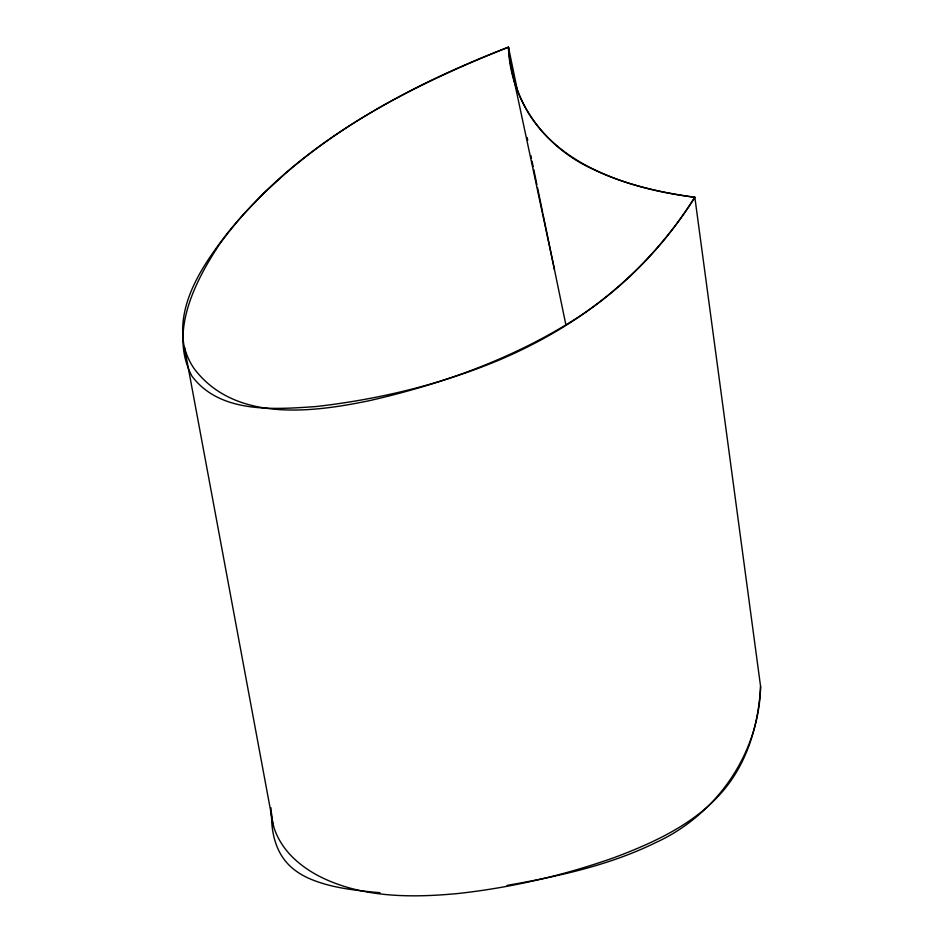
<?xml version="1.0" encoding="UTF-8"?>
<svg xmlns="http://www.w3.org/2000/svg" width="943" height="943" viewBox="0 0 943 943"><rect width="100%" height="100%" fill="white"/><g stroke="black" fill="none" stroke-linecap="round" stroke-linejoin="round"><path stroke-width="1.41" d="M271.006 807.833C270.535 827.129 280.095 845.506 293.957 858.507A221.782 125.938 -17.2 0 0 319.323 876.295C361.841 897.901 411.325 897.913 457.72 893.54C510.953 887.717 563.501 875.493 613.987 857.67C656.587 841.734 700.614 821.329 728.585 783.951C749.426 755.909 758.726 720.947 760.588 686.445L694.838 197.264C628.545 188.989 549.203 164.094 520.512 97.695C513.546 81.723 509.821 64.478 508.466 47.15C456.836 67.024 406.433 90.493 359.295 119.561A444.353 252.323 -17.2 0 0 285.246 173.653L263.899 193.197L244.343 213.401A484.313 275.014 -17.2 0 0 226.591 234.218C202.651 265.443 176.777 303.269 183.838 344.678A205.315 116.59 -17.2 0 0 193.798 368.171C234.206 422.547 312.015 412.657 370.151 400.504C443.623 383.624 515.986 357.621 579.462 316.353A289.265 164.259 -17.2 0 0 604.086 298.636C639.979 270.511 670.603 235.856 694.838 197.264C660.241 192.513 625.645 184.722 593.972 169.634C545.785 148.334 509.963 100.948 508.466 47.15C399.714 90.222 289.501 147.91 219.259 244.65C194.871 281.686 168.88 332.396 191.842 375.986C220.014 413.812 274.048 409.427 315.858 406.563C379.039 399.396 441.548 384.261 500.238 359.589A299.402 170.011 -17.2 0 0 564.433 326.361C616.911 293.851 661.998 249.577 694.838 197.264M271.631 813.349C271.054 832.315 275.827 852.755 290.138 866.145A129.073 73.295 -17.2 0 0 307.642 877.815C328.553 887.292 351.704 889.944 374.312 892.231A336.592 191.134 -17.2 0 0 379.994 892.679M760.588 686.445C759.256 753.728 716.173 815.165 655.397 842.759C608.895 865.533 557.784 876.483 507.086 885.394M510.434 63.216L554.449 269.545M508.466 47.15L517.66 91.624M527.149 137.501L527.715 140.271M530.885 155.56L531.451 158.341M532.029 161.123L533.184 166.687M533.75 169.469L536.921 184.757M537.486 187.539L542.661 212.552M542.956 213.943L565.941 325.135M184.427 347.201L273.541 826.41"/></g></svg>
